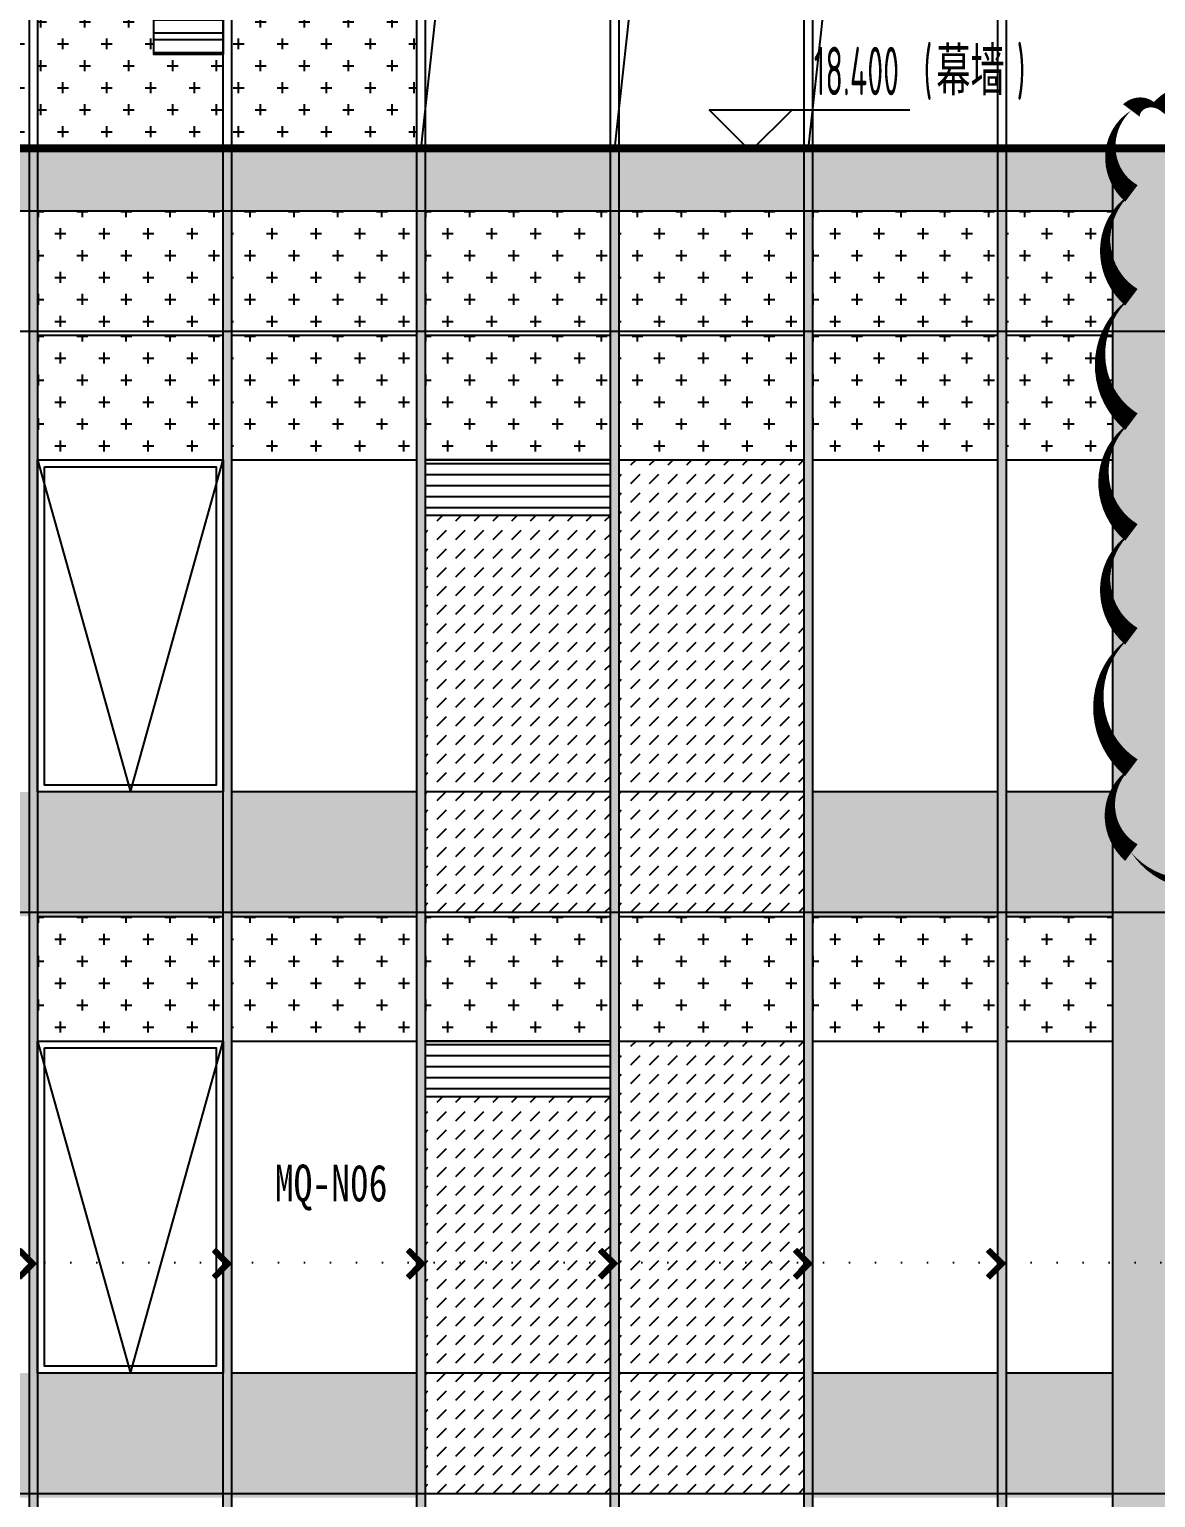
# Model space of a CAD drawing. Extents: x -863035 to 270371, y -8918 to 240488.
# Drawn here: x -361218 to -353077, y 67026 to 77637 of the extents above; entities that cross this region are included whole.
import ezdxf

# ---------------------------------------------------------------- set-up
doc = ezdxf.new("R2010")
doc.units = 0
doc.header["$LTSCALE"] = 1000
doc.header["$MEASUREMENT"] = 0
doc.linetypes.add('109-34 轴网$0$L1$0$$AUDIT_BAD_LTYPE1', pattern=[0])
doc.linetypes.add('DOT2', pattern=[0.125, 0, -0.125])
for name, color, linetype in [('01-标注_标高', 200, 'Continuous'), ('01-标注_符号', 200, 'Continuous'), ('02-TEXT_标注', 130, 'Continuous'), ('05-填充_156', 156, 'Continuous'), ('05-填充_18', 18, 'Continuous'), ('05-填充_天正', 26, 'Continuous'), ('A-C_窗', 140, 'Continuous'), ('A-SUR_看线', 231, 'Continuous'), ('D_铝板', 181, 'Continuous'), ('E-立面', 255, 'Continuous'), ('E-立面轮廓', 241, 'Continuous')]:
    doc.layers.add(name, color=color, linetype=linetype)
doc.layers.add('04-不打印_辅助线', color=165, linetype='Continuous', plot=False)
doc.layers.add('DIM_MODI', color=6, linetype='Continuous', plot=False)
doc.styles.add('_TCH_DIM', font='ROS1', dxfattribs={"width": 0.75, "bigfont": 'JD'})
doc.styles.add('_TCH_LABEL', font='', dxfattribs={"width": 0.75})
doc.styles.add('logo-3', font='', dxfattribs={"width": 0.8})
doc.styles.get('_TCH_LABEL').set_extended_font_data('SimSun')
doc.styles.get('logo-3').set_extended_font_data('SimSun')
doc.dimstyles.new('副本 ISO-1', dxfattribs={"dimtxt": 2.5, "dimasz": 1.5, "dimexe": 1.25, "dimexo": 0.625, "dimtad": 1, "dimdec": 0, "dimtxsty": 'logo-3', "dimblk": 'ARCHTICK', "dimcen": 2.5, "dimdle": 1, "dimadec": 0, "dimazin": 0, "dimtfac": 1, "dimtdec": 0, "dimtix": 1, "dimtmove": 0, "dimatfit": 3, "dimldrblk": 'AR', "dimfxl": 0, "dimarcsym": 0})
pattern_1 = [(0, (-492218.61, -68320.96), (158.75, 158.75), [79.375, -238.125]), (90, (-492178.92, -68360.65), (-158.75, 158.75), [79.375, -238.125])]
pattern_2 = [(0, (-489418.61, -68320.96), (158.75, 158.75), [79.375, -238.125]), (90, (-489378.92, -68360.65), (-158.75, 158.75), [79.375, -238.125])]
pattern_3 = [(0, (-492218.61, -64120.96), (158.75, 158.75), [79.375, -238.125]), (90, (-492178.92, -64160.65), (-158.75, 158.75), [79.375, -238.125])]
pattern_4 = [(0, (-489418.61, -64120.96), (158.75, 158.75), [79.375, -238.125]), (90, (-489378.92, -64160.65), (-158.75, 158.75), [79.375, -238.125])]
pattern_5 = [(0, (-492218.61, -63220.96), (158.75, 158.75), [79.375, -238.125]), (90, (-492178.92, -63260.65), (-158.75, 158.75), [79.375, -238.125])]
pattern_6 = [(0, (-489418.61, -63220.96), (158.75, 158.75), [79.375, -238.125]), (90, (-489378.92, -63260.65), (-158.75, 158.75), [79.375, -238.125])]

# ---------------------------------------------------------------- blocks, each defined once
blk = doc.blocks.new('*U24')
at = {"layer": '05-填充_18'}
h = blk.add_hatch(color=256, dxfattribs=at)
h.dxf.hatch_style = 1
h.paths.add_polyline_path([(60, -14550), (0, -14550), (0, 310), (60, 310)])
blk.add_lwpolyline([(60, -14550), (0, -14550), (0, 310), (60, 310)], close=True)
blk = doc.blocks.new('A$C2DDF4F07')
at = {"layer": 'A-C_窗'}
for points in [[(0, 2400), (1340, 2400), (1340, 0), (0, 0)], [(50, 2350), (1290, 2350), (1290, 50), (50, 50)]]:
    blk.add_lwpolyline(points, close=True, dxfattribs=at)
blk.add_lwpolyline([(0, 2400), (670, 0), (1340, 2400)], dxfattribs=at)
blk = doc.blocks.new('_ArchTick')
at = {"color": 0, "linetype": 'ByBlock', "const_width": 0.4}
blk.add_lwpolyline([(-0.5, -0.5), (0.5, 0.5)], dxfattribs=at)
blk = doc.blocks.new('*X7')
at = {"color": 0}
for p, q in [((-1012.3056, 1692.7161), (-1012.3056, 1692.7286)), ((-1012.3055, 1692.7287), (-1012.2898, 1692.7287)), ((-1012.3046, 1692.7151), (-1012.3046, 1692.7296)), ((-1012.3045, 1692.7297), (-1012.2908, 1692.7297)), ((-1012.3036, 1692.7141), (-1012.3036, 1692.7306)), ((-1012.3035, 1692.7307), (-1012.2918, 1692.7307)), ((-1012.3026, 1692.7131), (-1012.3026, 1692.7316)), ((-1012.3025, 1692.7317), (-1012.2928, 1692.7317)), ((-1012.3016, 1692.7121), (-1012.3016, 1692.7326)), ((-1012.3015, 1692.7327), (-1012.2938, 1692.7327)), ((-1012.3006, 1692.7111), (-1012.3006, 1692.7336)), ((-1012.3005, 1692.7337), (-1012.2948, 1692.7337)), ((-1012.2996, 1692.7101), (-1012.2996, 1692.7346)), ((-1012.2995, 1692.7347), (-1012.2958, 1692.7347)), ((-1012.2986, 1692.7091), (-1012.2986, 1692.7356)), ((-1012.2985, 1692.7357), (-1012.2968, 1692.7357)), ((-1012.2976, 1692.7081), (-1012.2976, 1692.7364)), ((-1012.2966, 1692.7071), (-1012.2966, 1692.7354)), ((-1012.2956, 1692.7061), (-1012.2956, 1692.7344)), ((-1012.2946, 1692.7051), (-1012.2946, 1692.7334)), ((-1012.2936, 1692.7041), (-1012.2936, 1692.7324)), ((-1012.2926, 1692.7031), (-1012.2926, 1692.7314)), ((-1012.2916, 1692.7021), (-1012.2916, 1692.7304)), ((-1012.2906, 1692.7011), (-1012.2906, 1692.7294)), ((-1012.2896, 1692.7001), (-1012.2896, 1692.7284)), ((-1012.3116, 1692.7221), (-1012.3116, 1692.7226)), ((-1012.3115, 1692.7227), (-1012.2838, 1692.7227)), ((-1012.3111, 1692.7217), (-1012.2828, 1692.7217)), ((-1012.3106, 1692.7211), (-1012.3106, 1692.7236)), ((-1012.3105, 1692.7237), (-1012.2848, 1692.7237)), ((-1012.3101, 1692.7207), (-1012.2818, 1692.7207)), ((-1012.3096, 1692.7201), (-1012.3096, 1692.7246)), ((-1012.3095, 1692.7247), (-1012.2858, 1692.7247)), ((-1012.3091, 1692.7197), (-1012.2808, 1692.7197)), ((-1012.3086, 1692.7191), (-1012.3086, 1692.7256)), ((-1012.3085, 1692.7257), (-1012.2868, 1692.7257)), ((-1012.3081, 1692.7187), (-1012.2798, 1692.7187)), ((-1012.3076, 1692.7181), (-1012.3076, 1692.7266)), ((-1012.3075, 1692.7267), (-1012.2878, 1692.7267)), ((-1012.3071, 1692.7177), (-1012.2788, 1692.7177)), ((-1012.3066, 1692.7171), (-1012.3066, 1692.7276)), ((-1012.3065, 1692.7277), (-1012.2888, 1692.7277)), ((-1012.3061, 1692.7167), (-1012.2778, 1692.7167)), ((-1012.3051, 1692.7157), (-1012.2768, 1692.7157)), ((-1012.3041, 1692.7147), (-1012.2758, 1692.7147)), ((-1012.3031, 1692.7137), (-1012.2748, 1692.7137)), ((-1012.3021, 1692.7127), (-1012.2738, 1692.7127)), ((-1012.3011, 1692.7117), (-1012.2728, 1692.7117)), ((-1012.3001, 1692.7107), (-1012.2718, 1692.7107)), ((-1012.2991, 1692.7097), (-1012.2708, 1692.7097)), ((-1012.2981, 1692.7087), (-1012.2698, 1692.7087)), ((-1012.2971, 1692.7077), (-1012.2688, 1692.7077)), ((-1012.2961, 1692.7067), (-1012.2678, 1692.7067)), ((-1012.2951, 1692.7057), (-1012.2668, 1692.7057)), ((-1012.2941, 1692.7047), (-1012.2658, 1692.7047)), ((-1012.2931, 1692.7037), (-1012.2648, 1692.7037)), ((-1012.2921, 1692.7027), (-1012.2638, 1692.7027)), ((-1012.2911, 1692.7017), (-1012.2628, 1692.7017)), ((-1012.2901, 1692.7007), (-1012.2618, 1692.7007)), ((-1012.2891, 1692.6997), (-1012.2608, 1692.6997)), ((-1012.2886, 1692.6991), (-1012.2886, 1692.7274)), ((-1012.2881, 1692.6987), (-1012.2598, 1692.6987)), ((-1012.2876, 1692.6981), (-1012.2876, 1692.7264)), ((-1012.2871, 1692.6977), (-1012.2588, 1692.6977)), ((-1012.2866, 1692.6971), (-1012.2866, 1692.7254)), ((-1012.2861, 1692.6967), (-1012.2578, 1692.6967)), ((-1012.2856, 1692.6961), (-1012.2856, 1692.7244)), ((-1012.2851, 1692.6957), (-1012.2568, 1692.6957)), ((-1012.2846, 1692.6951), (-1012.2846, 1692.7234)), ((-1012.2841, 1692.6947), (-1012.2558, 1692.6947)), ((-1012.2836, 1692.6941), (-1012.2836, 1692.7224)), ((-1012.2831, 1692.6937), (-1012.2548, 1692.6937)), ((-1012.2826, 1692.6931), (-1012.2826, 1692.7214)), ((-1012.2821, 1692.6927), (-1012.2538, 1692.6927)), ((-1012.2816, 1692.6921), (-1012.2816, 1692.7204)), ((-1012.2811, 1692.6917), (-1012.2528, 1692.6917)), ((-1012.2806, 1692.6911), (-1012.2806, 1692.7194)), ((-1012.2801, 1692.6907), (-1012.2518, 1692.6907)), ((-1012.2796, 1692.6901), (-1012.2796, 1692.7184)), ((-1012.2791, 1692.6897), (-1012.2508, 1692.6897)), ((-1012.2786, 1692.6891), (-1012.2786, 1692.7174)), ((-1012.2781, 1692.6887), (-1012.2498, 1692.6887)), ((-1012.2776, 1692.6881), (-1012.2776, 1692.7164)), ((-1012.2771, 1692.6877), (-1012.2488, 1692.6877)), ((-1012.2766, 1692.6871), (-1012.2766, 1692.7154)), ((-1012.2761, 1692.6867), (-1012.2478, 1692.6867)), ((-1012.2756, 1692.6861), (-1012.2756, 1692.7144)), ((-1012.2751, 1692.6857), (-1012.2468, 1692.6857)), ((-1012.2746, 1692.6851), (-1012.2746, 1692.7134)), ((-1012.2741, 1692.6847), (-1012.2458, 1692.6847)), ((-1012.2736, 1692.6841), (-1012.2736, 1692.7124)), ((-1012.2731, 1692.6837), (-1012.2448, 1692.6837)), ((-1012.2726, 1692.6831), (-1012.2726, 1692.7114)), ((-1012.2721, 1692.6827), (-1012.2438, 1692.6827)), ((-1012.2716, 1692.6821), (-1012.2716, 1692.7104)), ((-1012.2711, 1692.6817), (-1012.2428, 1692.6817)), ((-1012.2706, 1692.6811), (-1012.2706, 1692.7094)), ((-1012.2701, 1692.6807), (-1012.2418, 1692.6807)), ((-1012.2696, 1692.6801), (-1012.2696, 1692.7084)), ((-1012.2691, 1692.6797), (-1012.2408, 1692.6797)), ((-1012.2686, 1692.6791), (-1012.2686, 1692.7074)), ((-1012.2681, 1692.6787), (-1012.2398, 1692.6787)), ((-1012.2676, 1692.6781), (-1012.2676, 1692.7064)), ((-1012.2671, 1692.6777), (-1012.2388, 1692.6777)), ((-1012.2666, 1692.6771), (-1012.2666, 1692.7054)), ((-1012.2666, 1692.6627), (-1012.2383, 1692.6627)), ((-1012.2666, 1692.6344), (-1012.2666, 1692.6627)), ((-1012.2661, 1692.6767), (-1012.2378, 1692.6767)), ((-1012.2656, 1692.6761), (-1012.2656, 1692.7044)), ((-1012.2656, 1692.6637), (-1012.2373, 1692.6637)), ((-1012.2656, 1692.6354), (-1012.2656, 1692.6637)), ((-1012.2651, 1692.6757), (-1012.2368, 1692.6757)), ((-1012.2646, 1692.6751), (-1012.2646, 1692.7034)), ((-1012.2646, 1692.6647), (-1012.2363, 1692.6647)), ((-1012.2646, 1692.6364), (-1012.2646, 1692.6647)), ((-1012.2641, 1692.6747), (-1012.2358, 1692.6747)), ((-1012.2636, 1692.6741), (-1012.2636, 1692.7024)), ((-1012.2636, 1692.6657), (-1012.2353, 1692.6657)), ((-1012.2636, 1692.6374), (-1012.2636, 1692.6657)), ((-1012.2631, 1692.6737), (-1012.2348, 1692.6737)), ((-1012.2626, 1692.6731), (-1012.2626, 1692.7014)), ((-1012.2626, 1692.6667), (-1012.2343, 1692.6667)), ((-1012.2626, 1692.6384), (-1012.2626, 1692.6667)), ((-1012.2621, 1692.6727), (-1012.2338, 1692.6727)), ((-1012.2616, 1692.6721), (-1012.2616, 1692.7004)), ((-1012.2616, 1692.6677), (-1012.2333, 1692.6677)), ((-1012.2616, 1692.6394), (-1012.2616, 1692.6677)), ((-1012.2611, 1692.6717), (-1012.2328, 1692.6717)), ((-1012.2606, 1692.6711), (-1012.2606, 1692.6994)), ((-1012.2606, 1692.6687), (-1012.2323, 1692.6687)), ((-1012.2606, 1692.6404), (-1012.2606, 1692.6687)), ((-1012.2601, 1692.6707), (-1012.2318, 1692.6707)), ((-1012.2596, 1692.6701), (-1012.2596, 1692.6984)), ((-1012.2596, 1692.6697), (-1012.2313, 1692.6697)), ((-1012.2596, 1692.6414), (-1012.2596, 1692.6697)), ((-1012.2586, 1692.6424), (-1012.2586, 1692.6974)), ((-1012.2576, 1692.6434), (-1012.2576, 1692.6964)), ((-1012.2566, 1692.6444), (-1012.2566, 1692.6954)), ((-1012.2556, 1692.6454), (-1012.2556, 1692.6944)), ((-1012.2546, 1692.6464), (-1012.2546, 1692.6934)), ((-1012.2536, 1692.6474), (-1012.2536, 1692.6924)), ((-1012.2526, 1692.6484), (-1012.2526, 1692.6914)), ((-1012.2516, 1692.6494), (-1012.2516, 1692.6904)), ((-1012.2506, 1692.6504), (-1012.2506, 1692.6894)), ((-1012.2496, 1692.6514), (-1012.2496, 1692.6884)), ((-1012.2486, 1692.6524), (-1012.2486, 1692.6874)), ((-1012.2476, 1692.6534), (-1012.2476, 1692.6864)), ((-1012.2466, 1692.6544), (-1012.2466, 1692.6854)), ((-1012.2456, 1692.6554), (-1012.2456, 1692.6844)), ((-1012.2446, 1692.6564), (-1012.2446, 1692.6834)), ((-1012.2436, 1692.6574), (-1012.2436, 1692.6824)), ((-1012.2426, 1692.6584), (-1012.2426, 1692.6814)), ((-1012.2416, 1692.6594), (-1012.2416, 1692.6804)), ((-1012.2406, 1692.6604), (-1012.2406, 1692.6794)), ((-1012.2396, 1692.6614), (-1012.2396, 1692.6784)), ((-1012.2386, 1692.6624), (-1012.2386, 1692.6774)), ((-1012.2376, 1692.6634), (-1012.2376, 1692.6764)), ((-1012.2366, 1692.6644), (-1012.2366, 1692.6754)), ((-1012.2356, 1692.6654), (-1012.2356, 1692.6744)), ((-1012.2346, 1692.6664), (-1012.2346, 1692.6734)), ((-1012.2336, 1692.6674), (-1012.2336, 1692.6724)), ((-1012.2326, 1692.6684), (-1012.2326, 1692.6714)), ((-1012.2316, 1692.6694), (-1012.2316, 1692.6704)), ((-1012.3116, 1692.6177), (-1012.2833, 1692.6177)), ((-1012.3116, 1692.6172), (-1012.3116, 1692.6177)), ((-1012.3111, 1692.6167), (-1012.2843, 1692.6167)), ((-1012.3106, 1692.6187), (-1012.2823, 1692.6187)), ((-1012.3106, 1692.6162), (-1012.3106, 1692.6187)), ((-1012.3101, 1692.6157), (-1012.2853, 1692.6157)), ((-1012.3096, 1692.6197), (-1012.2813, 1692.6197)), ((-1012.3096, 1692.6152), (-1012.3096, 1692.6197)), ((-1012.3091, 1692.6147), (-1012.2863, 1692.6147)), ((-1012.3086, 1692.6207), (-1012.2803, 1692.6207)), ((-1012.3086, 1692.6142), (-1012.3086, 1692.6207)), ((-1012.3081, 1692.6137), (-1012.2873, 1692.6137)), ((-1012.3076, 1692.6217), (-1012.2793, 1692.6217)), ((-1012.3076, 1692.6132), (-1012.3076, 1692.6217)), ((-1012.3071, 1692.6127), (-1012.2883, 1692.6127)), ((-1012.3066, 1692.6227), (-1012.2783, 1692.6227)), ((-1012.3066, 1692.6122), (-1012.3066, 1692.6227)), ((-1012.3061, 1692.6117), (-1012.2893, 1692.6117)), ((-1012.3056, 1692.6237), (-1012.2773, 1692.6237)), ((-1012.3056, 1692.6112), (-1012.3056, 1692.6237)), ((-1012.3051, 1692.6107), (-1012.2903, 1692.6107)), ((-1012.3046, 1692.6247), (-1012.2763, 1692.6247)), ((-1012.3046, 1692.6102), (-1012.3046, 1692.6247)), ((-1012.3041, 1692.6097), (-1012.2913, 1692.6097)), ((-1012.3036, 1692.6257), (-1012.2753, 1692.6257)), ((-1012.3036, 1692.6092), (-1012.3036, 1692.6257)), ((-1012.3031, 1692.6087), (-1012.2923, 1692.6087)), ((-1012.3026, 1692.6267), (-1012.2743, 1692.6267)), ((-1012.3026, 1692.6082), (-1012.3026, 1692.6267)), ((-1012.3021, 1692.6077), (-1012.2933, 1692.6077)), ((-1012.3016, 1692.6277), (-1012.2733, 1692.6277)), ((-1012.3016, 1692.6072), (-1012.3016, 1692.6277)), ((-1012.3011, 1692.6067), (-1012.2943, 1692.6067)), ((-1012.3006, 1692.6287), (-1012.2723, 1692.6287)), ((-1012.3006, 1692.6062), (-1012.3006, 1692.6287)), ((-1012.3001, 1692.6057), (-1012.2953, 1692.6057)), ((-1012.2996, 1692.6297), (-1012.2713, 1692.6297)), ((-1012.2996, 1692.6052), (-1012.2996, 1692.6297)), ((-1012.2991, 1692.6047), (-1012.2963, 1692.6047)), ((-1012.2986, 1692.6307), (-1012.2703, 1692.6307)), ((-1012.2986, 1692.6042), (-1012.2986, 1692.6307)), ((-1012.2981, 1692.6037), (-1012.2973, 1692.6037)), ((-1012.2976, 1692.6317), (-1012.2693, 1692.6317)), ((-1012.2976, 1692.6034), (-1012.2976, 1692.6317)), ((-1012.2966, 1692.6327), (-1012.2683, 1692.6327)), ((-1012.2966, 1692.6044), (-1012.2966, 1692.6327)), ((-1012.2956, 1692.6337), (-1012.2673, 1692.6337)), ((-1012.2956, 1692.6054), (-1012.2956, 1692.6337)), ((-1012.2946, 1692.6347), (-1012.2663, 1692.6347)), ((-1012.2946, 1692.6064), (-1012.2946, 1692.6347)), ((-1012.2936, 1692.6357), (-1012.2653, 1692.6357)), ((-1012.2936, 1692.6074), (-1012.2936, 1692.6357)), ((-1012.2926, 1692.6367), (-1012.2643, 1692.6367)), ((-1012.2926, 1692.6084), (-1012.2926, 1692.6367)), ((-1012.2916, 1692.6377), (-1012.2633, 1692.6377)), ((-1012.2916, 1692.6094), (-1012.2916, 1692.6377)), ((-1012.2906, 1692.6387), (-1012.2623, 1692.6387)), ((-1012.2906, 1692.6104), (-1012.2906, 1692.6387)), ((-1012.2896, 1692.6397), (-1012.2613, 1692.6397)), ((-1012.2896, 1692.6114), (-1012.2896, 1692.6397)), ((-1012.2886, 1692.6407), (-1012.2603, 1692.6407)), ((-1012.2886, 1692.6124), (-1012.2886, 1692.6407)), ((-1012.2876, 1692.6417), (-1012.2593, 1692.6417)), ((-1012.2876, 1692.6134), (-1012.2876, 1692.6417)), ((-1012.2866, 1692.6427), (-1012.2583, 1692.6427)), ((-1012.2866, 1692.6144), (-1012.2866, 1692.6427)), ((-1012.2856, 1692.6437), (-1012.2573, 1692.6437)), ((-1012.2856, 1692.6154), (-1012.2856, 1692.6437)), ((-1012.2846, 1692.6447), (-1012.2563, 1692.6447)), ((-1012.2846, 1692.6164), (-1012.2846, 1692.6447)), ((-1012.2836, 1692.6457), (-1012.2553, 1692.6457)), ((-1012.2836, 1692.6174), (-1012.2836, 1692.6457)), ((-1012.2826, 1692.6467), (-1012.2543, 1692.6467)), ((-1012.2826, 1692.6184), (-1012.2826, 1692.6467)), ((-1012.2816, 1692.6477), (-1012.2533, 1692.6477)), ((-1012.2816, 1692.6194), (-1012.2816, 1692.6477)), ((-1012.2806, 1692.6487), (-1012.2523, 1692.6487)), ((-1012.2806, 1692.6204), (-1012.2806, 1692.6487)), ((-1012.2796, 1692.6497), (-1012.2513, 1692.6497)), ((-1012.2796, 1692.6214), (-1012.2796, 1692.6497)), ((-1012.2786, 1692.6507), (-1012.2503, 1692.6507)), ((-1012.2786, 1692.6224), (-1012.2786, 1692.6507)), ((-1012.2776, 1692.6517), (-1012.2493, 1692.6517)), ((-1012.2776, 1692.6234), (-1012.2776, 1692.6517)), ((-1012.2766, 1692.6527), (-1012.2483, 1692.6527)), ((-1012.2766, 1692.6244), (-1012.2766, 1692.6527)), ((-1012.2756, 1692.6537), (-1012.2473, 1692.6537)), ((-1012.2756, 1692.6254), (-1012.2756, 1692.6537)), ((-1012.2746, 1692.6547), (-1012.2463, 1692.6547)), ((-1012.2746, 1692.6264), (-1012.2746, 1692.6547)), ((-1012.2736, 1692.6557), (-1012.2453, 1692.6557)), ((-1012.2736, 1692.6274), (-1012.2736, 1692.6557)), ((-1012.2726, 1692.6567), (-1012.2443, 1692.6567)), ((-1012.2726, 1692.6284), (-1012.2726, 1692.6567)), ((-1012.2716, 1692.6577), (-1012.2433, 1692.6577)), ((-1012.2716, 1692.6294), (-1012.2716, 1692.6577)), ((-1012.2706, 1692.6587), (-1012.2423, 1692.6587)), ((-1012.2706, 1692.6304), (-1012.2706, 1692.6587)), ((-1012.2696, 1692.6597), (-1012.2413, 1692.6597)), ((-1012.2696, 1692.6314), (-1012.2696, 1692.6597)), ((-1012.2686, 1692.6607), (-1012.2403, 1692.6607)), ((-1012.2686, 1692.6324), (-1012.2686, 1692.6607)), ((-1012.2676, 1692.6617), (-1012.2393, 1692.6617)), ((-1012.2676, 1692.6334), (-1012.2676, 1692.6617))]:
    blk.add_line(p, q, dxfattribs=at)
blk = doc.blocks.new('A-ARROW')
blk.add_lwpolyline([(0.0808, 0.0525), (0.0666, 0.0666), (0, 0), (0.0666, -0.0666), (0.0808, -0.0525), (0.0283, 0)], close=True)
at = {"rotation": 180}
blk.add_blockref('*X7', (-1012.2311, 1692.6699), dxfattribs=at)
blk = doc.blocks.new('AR')
at = {"xscale": -21.59999999986031, "yscale": 21.59999999999127, "zscale": 21.6, "rotation": 359.9999997162888}
blk.add_blockref('A-ARROW', (0, 0), dxfattribs=at)
blk = doc.blocks.new('jyhdrtjy')
at = {"layer": '05-填充_156'}
h = blk.add_hatch(dxfattribs=at)
h.set_pattern_fill('CROSS', color=136, scale=100)
h.set_pattern_definition([(0, (-112095.7, 203580.06), (158.75, 158.75), [79.375, -238.125]), (90, (-112056.01, 203540.37), (-158.75, 158.75), [79.375, -238.125])])
h.paths.add_polyline_path([(33897.8, -3348.3), (32557.8, -3348.3), (32557.8, -5293.3), (33897.8, -5293.3)])
h.paths.add_polyline_path([(35297.8, -3348.3), (33957.8, -3348.3), (33957.8, -5293.3), (35297.8, -5293.3)])
h.paths.add_polyline_path([(36197.8, -3918.3), (36697.8, -3918.3), (36697.8, -3348.3), (35357.8, -3348.3), (35357.8, -5293.3), (36697.8, -5293.3), (36697.8, -4618.3), (36197.8, -4618.3)])
h.paths.add_polyline_path([(38097.8, -3348.3), (36757.8, -3348.3), (36757.8, -5293.3), (38097.8, -5293.3)])
h = blk.add_hatch(dxfattribs=at)
h.set_pattern_fill('CROSS', color=136, scale=100)
h.set_pattern_definition([(0, (-495018.61, -63220.96), (158.75, 158.75), [79.375, -238.125]), (90, (-494978.92, -63260.65), (-158.75, 158.75), [79.375, -238.125])])
h.paths.add_polyline_path([(36697.8, -5748.3), (35357.8, -5748.3), (35357.8, -6648.3), (36697.8, -6648.3)])
h = blk.add_hatch(dxfattribs=at)
h.set_pattern_fill('CROSS', color=136, scale=100)
h.set_pattern_definition(pattern_5)
h.paths.add_polyline_path([(38097.8, -5748.3), (36757.8, -5748.3), (36757.8, -6648.3), (38097.8, -6648.3)])
h = blk.add_hatch(dxfattribs=at)
h.set_pattern_fill('CROSS', color=136, scale=100)
h.set_pattern_definition(pattern_5)
h.paths.add_polyline_path([(39497.8, -5748.3), (38157.8, -5748.3), (38157.8, -6648.3), (39497.8, -6648.3)])
h = blk.add_hatch(dxfattribs=at)
h.set_pattern_fill('CROSS', color=136, scale=100)
h.set_pattern_definition(pattern_6)
h.paths.add_polyline_path([(40897.8, -5748.3), (39557.8, -5748.3), (39557.8, -6648.3), (40897.8, -6648.3)])
h = blk.add_hatch(dxfattribs=at)
h.set_pattern_fill('CROSS', color=136, scale=100)
h.set_pattern_definition(pattern_6)
h.paths.add_polyline_path([(42297.8, -5748.3), (40957.8, -5748.3), (40957.8, -6648.3), (42297.8, -6648.3)])
h = blk.add_hatch(dxfattribs=at)
h.set_pattern_fill('CROSS', color=136, scale=100)
h.set_pattern_definition([(0, (-486618.61, -63220.96), (158.75, 158.75), [79.375, -238.125]), (90, (-486578.92, -63260.65), (-158.75, 158.75), [79.375, -238.125])])
h.paths.add_polyline_path([(43127.8, -5748.3), (42357.8, -5748.3), (42357.8, -6648.3), (43127.8, -6648.3)])
h = blk.add_hatch(dxfattribs=at)
h.set_pattern_fill('CROSS', color=136, scale=100)
h.set_pattern_definition([(0, (-495018.61, -64120.96), (158.75, 158.75), [79.375, -238.125]), (90, (-494978.92, -64160.65), (-158.75, 158.75), [79.375, -238.125])])
h.paths.add_polyline_path([(36697.8, -6648.3), (35357.8, -6648.3), (35357.8, -7548.3), (36697.8, -7548.3)])
h = blk.add_hatch(dxfattribs=at)
h.set_pattern_fill('CROSS', color=136, scale=100)
h.set_pattern_definition(pattern_3)
h.paths.add_polyline_path([(38097.8, -6648.3), (36757.8, -6648.3), (36757.8, -7548.3), (38097.8, -7548.3)])
h = blk.add_hatch(dxfattribs=at)
h.set_pattern_fill('CROSS', color=136, scale=100)
h.set_pattern_definition(pattern_3)
h.paths.add_polyline_path([(39497.8, -6648.3), (38157.8, -6648.3), (38157.8, -7548.3), (39497.8, -7548.3)])
h = blk.add_hatch(dxfattribs=at)
h.set_pattern_fill('CROSS', color=136, scale=100)
h.set_pattern_definition(pattern_4)
h.paths.add_polyline_path([(40897.8, -6648.3), (39557.8, -6648.3), (39557.8, -7548.3), (40897.8, -7548.3)])
h = blk.add_hatch(dxfattribs=at)
h.set_pattern_fill('CROSS', color=136, scale=100)
h.set_pattern_definition(pattern_4)
h.paths.add_polyline_path([(42297.8, -6648.3), (40957.8, -6648.3), (40957.8, -7548.3), (42297.8, -7548.3)])
h = blk.add_hatch(dxfattribs=at)
h.set_pattern_fill('CROSS', color=136, scale=100)
h.set_pattern_definition([(0, (-486618.61, -64120.96), (158.75, 158.75), [79.375, -238.125]), (90, (-486578.92, -64160.65), (-158.75, 158.75), [79.375, -238.125])])
h.paths.add_polyline_path([(43127.8, -6648.3), (42357.8, -6648.3), (42357.8, -7548.3), (43127.8, -7548.3)])
h = blk.add_hatch(dxfattribs=at)
h.set_pattern_fill('DASH', color=256, scale=100, angle=45)
h.set_pattern_definition([(45, (-489418.61, -64120.96), (1e-14, 134.703842), [95.25, -95.25])])
h.paths.add_polyline_path([(40897.8, -7548.3), (39557.8, -7548.3), (39557.8, -10848.3), (40897.8, -10848.3)])
h = blk.add_hatch(dxfattribs=at)
h.set_pattern_fill('DASH', color=256, scale=100, angle=45)
h.set_pattern_definition([(45, (-490818.61, -64120.96), (1e-14, 134.703842), [95.25, -95.25])])
h.paths.add_polyline_path([(39497.8, -7948.3), (38157.8, -7948.3), (38157.8, -10848.3), (39497.8, -10848.3)])
h = blk.add_hatch(dxfattribs=at)
h.set_pattern_fill('CROSS', color=136, scale=100)
h.set_pattern_definition([(0, (-495018.61, -68320.96), (158.75, 158.75), [79.375, -238.125]), (90, (-494978.92, -68360.65), (-158.75, 158.75), [79.375, -238.125])])
h.paths.add_polyline_path([(36697.8, -10848.3), (35357.8, -10848.3), (35357.8, -11748.3), (36697.8, -11748.3)])
h = blk.add_hatch(dxfattribs=at)
h.set_pattern_fill('CROSS', color=136, scale=100)
h.set_pattern_definition(pattern_1)
h.paths.add_polyline_path([(38097.8, -10848.3), (36757.8, -10848.3), (36757.8, -11748.3), (38097.8, -11748.3)])
h = blk.add_hatch(dxfattribs=at)
h.set_pattern_fill('CROSS', color=136, scale=100)
h.set_pattern_definition(pattern_1)
h.paths.add_polyline_path([(39497.8, -10848.3), (38157.8, -10848.3), (38157.8, -11748.3), (39497.8, -11748.3)])
h = blk.add_hatch(dxfattribs=at)
h.set_pattern_fill('CROSS', color=136, scale=100)
h.set_pattern_definition(pattern_2)
h.paths.add_polyline_path([(40897.8, -10848.3), (39557.8, -10848.3), (39557.8, -11748.3), (40897.8, -11748.3)])
h = blk.add_hatch(dxfattribs=at)
h.set_pattern_fill('CROSS', color=136, scale=100)
h.set_pattern_definition(pattern_2)
h.paths.add_polyline_path([(42297.8, -10848.3), (40957.8, -10848.3), (40957.8, -11748.3), (42297.8, -11748.3)])
h = blk.add_hatch(dxfattribs=at)
h.set_pattern_fill('CROSS', color=136, scale=100)
h.set_pattern_definition([(0, (-486618.61, -68320.96), (158.75, 158.75), [79.375, -238.125]), (90, (-486578.92, -68360.65), (-158.75, 158.75), [79.375, -238.125])])
h.paths.add_polyline_path([(43127.8, -10848.3), (42357.8, -10848.3), (42357.8, -11748.3), (43127.8, -11748.3)])
h = blk.add_hatch(dxfattribs=at)
h.set_pattern_fill('DASH', color=256, scale=100, angle=45)
h.set_pattern_definition([(45, (-489418.61, -68320.96), (1e-14, 134.703842), [95.25, -95.25])])
h.paths.add_polyline_path([(40897.8, -11748.3), (39557.8, -11748.3), (39557.8, -15048.3), (40897.8, -15048.3)])
h = blk.add_hatch(dxfattribs=at)
h.set_pattern_fill('DASH', color=256, scale=100, angle=45)
h.set_pattern_definition([(45, (-490818.61, -68320.96), (1e-14, 134.703842), [95.25, -95.25])])
h.paths.add_polyline_path([(39497.8, -12148.3), (38157.8, -12148.3), (38157.8, -15048.3), (39497.8, -15048.3)])
at = {"layer": '05-填充_18'}
h = blk.add_hatch(color=256, dxfattribs=at)
h.dxf.hatch_style = 1
h.paths.add_polyline_path([(43127.8, -5318.3), (32127.8, -5318.3), (32127.8, -5748.3), (43127.8, -5748.3)])
h = blk.add_hatch(color=256, dxfattribs=at)
h.dxf.hatch_style = 1
h.paths.add_polyline_path([(43727.8, -5318.3), (43127.8, -5318.3), (43127.8, -20178.3), (43727.8, -20178.3)])
at = {"layer": '05-填充_天正'}
h = blk.add_hatch(dxfattribs=at)
h.set_pattern_fill('AR-CONC', color=256, scale=200)
h.set_pattern_definition([(50, (396515.96, -166974.53), (364.36934, -31.87817), [38.1, -419.1]), (355, (396515.96, -166974.53), (-70.48565, 382.1133), [30.48, -335.28]), (100.451, (396546.32, -166977.2), (293.885, 350.23338), [32.38, -356.18]), (46.1842, (396515.96, -166872.93), (542.1581, -84.08466), [57.15, -628.65]), (96.6356, (396561.14, -166879.94), (474.8085, 494.8511), [48.57, -534.27]), (351.184, (396515.96, -166872.93), (474.8092, 494.8502), [45.72, -502.92]), (21, (396566.76, -166898.33), (303.22976, -204.53104), [38.1, -419.1]), (326, (396566.76, -166898.33), (123.60406, 368.37593), [30.48, -335.28]), (71.4514, (396592.03, -166915.38), (426.83298, 163.84572), [32.38, -356.18]), (37.5, (396515.96, -166974.53), (6.177207, 169.110078), [0, -331.216, 0, -340.36, 0, -336.55]), (7.5, (396515.96, -166974.53), (133.639325, 200.36115), [0, -194.056, 0, -323.596, 0, -128.27]), (327.5, (396402.68, -166974.53), (271.18119, -11.45749), [0, -127, 0, -396.24, 0, -525.78]), (317.5, (396351.88, -166974.53), (296.25836, 50.85298), [0, -165.1, 0, -263.144, 0, -373.38])])
h.paths.add_polyline_path([(59157.8, -10848.3), (59927.8, -10848.3), (59927.8, -9948.3), (59157.8, -9948.3)])
h.paths.add_polyline_path([(57757.8, -10848.3), (59097.8, -10848.3), (59097.8, -9948.3), (57757.8, -9948.3)])
h.paths.add_polyline_path([(53557.8, -9948.3), (54897.8, -9948.3), (54897.8, -10848.3), (53557.8, -10848.3)])
h.paths.add_polyline_path([(52157.8, -10848.3), (53497.8, -10848.3), (53497.8, -9948.3), (52157.8, -9948.3)])
h.paths.add_polyline_path([(50757.8, -9948.3), (52097.8, -9948.3), (52097.8, -10848.3), (50757.8, -10848.3)])
h.paths.add_polyline_path([(49357.8, -10848.3), (50697.8, -10848.3), (50697.8, -9948.3), (49357.8, -9948.3)])
h.paths.add_polyline_path([(47957.8, -10848.3), (48727.8, -10848.3), (48727.8, -9948.3), (47957.8, -9948.3)])
h.paths.add_polyline_path([(46557.8, -9948.3), (47897.8, -9948.3), (47897.8, -10848.3), (46557.8, -10848.3)])
h.paths.add_polyline_path([(45157.8, -10848.3), (46497.8, -10848.3), (46497.8, -9948.3), (45157.8, -9948.3)])
h.paths.add_polyline_path([(43757.8, -10848.3), (45097.8, -10848.3), (45097.8, -9948.3), (43757.8, -9948.3)])
h.paths.add_polyline_path([(42357.8, -9948.3), (43127.8, -9948.3), (43127.8, -10848.3), (42357.8, -10848.3)])
h.paths.add_polyline_path([(40957.8, -10848.3), (42297.8, -10848.3), (42297.8, -9948.3), (40957.8, -9948.3)])
h.paths.add_polyline_path([(36757.8, -10848.3), (38097.8, -10848.3), (38097.8, -9948.3), (36757.8, -9948.3)])
h.paths.add_polyline_path([(35357.8, -9948.3), (36697.8, -9948.3), (36697.8, -10848.3), (35357.8, -10848.3)])
h.paths.add_polyline_path([(33957.8, -10848.3), (35297.8, -10848.3), (35297.8, -9948.3), (33957.8, -9948.3)])
h.paths.add_polyline_path([(32557.8, -9948.3), (33897.8, -9948.3), (33897.8, -10848.3), (32557.8, -10848.3)])
h.paths.add_polyline_path([(32127.8, -10848.3), (32497.8, -10848.3), (32497.8, -9948.3), (32127.8, -9948.3)])
h.paths.add_polyline_path([(31157.8, -10848.3), (31927.8, -10848.3), (31927.8, -9948.3), (31157.8, -9948.3)])
h.paths.add_polyline_path([(28357.8, -9948.3), (29697.8, -9948.3), (29697.8, -10848.3), (28357.8, -10848.3)])
h.paths.add_polyline_path([(26957.8, -10848.3), (28297.8, -10848.3), (28297.8, -9948.3), (26957.8, -9948.3)])
h.paths.add_polyline_path([(25557.8, -9948.3), (26897.8, -9948.3), (26897.8, -10848.3), (25557.8, -10848.3)])
h.paths.add_polyline_path([(24157.8, -10848.3), (25497.8, -10848.3), (25497.8, -9948.3), (24157.8, -9948.3)])
h.paths.add_polyline_path([(19957.8, -9948.3), (21297.8, -9948.3), (21297.8, -10848.3), (19957.8, -10848.3)])
h.paths.add_polyline_path([(18557.8, -10848.3), (19897.8, -10848.3), (19897.8, -9948.3), (18557.8, -9948.3)])
h.paths.add_polyline_path([(17157.8, -10848.3), (18497.8, -10848.3), (18497.8, -9948.3), (17157.8, -9948.3)])
h.paths.add_polyline_path([(15757.8, -10848.3), (17097.8, -10848.3), (17097.8, -9948.3), (15757.8, -9948.3)])
h.paths.add_polyline_path([(13527.8, -10848.3), (14297.8, -10848.3), (14297.8, -9948.3), (13527.8, -9948.3)])
h = blk.add_hatch(dxfattribs=at)
h.set_pattern_fill('AR-CONC', color=256, scale=200)
h.set_pattern_definition([(50, (396515.96, -171174.53), (364.36934, -31.87817), [38.1, -419.1]), (355, (396515.96, -171174.53), (-70.48565, 382.1133), [30.48, -335.28]), (100.451, (396546.32, -171177.2), (293.885, 350.23338), [32.38, -356.18]), (46.1842, (396515.96, -171072.93), (542.1581, -84.08466), [57.15, -628.65]), (96.6356, (396561.14, -171079.94), (474.8085, 494.8511), [48.57, -534.27]), (351.184, (396515.96, -171072.93), (474.8092, 494.8502), [45.72, -502.92]), (21, (396566.76, -171098.33), (303.22976, -204.53104), [38.1, -419.1]), (326, (396566.76, -171098.33), (123.60406, 368.37593), [30.48, -335.28]), (71.4514, (396592.03, -171115.38), (426.83298, 163.84572), [32.38, -356.18]), (37.5, (396515.96, -171174.53), (6.177207, 169.110078), [0, -331.216, 0, -340.36, 0, -336.55]), (7.5, (396515.96, -171174.53), (133.639325, 200.36115), [0, -194.056, 0, -323.596, 0, -128.27]), (327.5, (396402.68, -171174.53), (271.18119, -11.45749), [0, -127, 0, -396.24, 0, -525.78]), (317.5, (396351.88, -171174.53), (296.25836, 50.85298), [0, -165.1, 0, -263.144, 0, -373.38])])
h.paths.add_polyline_path([(60127.8, -14148.3), (61327.8, -14148.3), (61327.8, -15048.3), (60127.8, -15048.3)])
h.paths.add_polyline_path([(59157.8, -15048.3), (59927.8, -15048.3), (59927.8, -14148.3), (59157.8, -14148.3)])
h.paths.add_polyline_path([(57757.8, -15048.3), (59097.8, -15048.3), (59097.8, -14148.3), (57757.8, -14148.3)])
h.paths.add_polyline_path([(53557.8, -14148.3), (54897.8, -14148.3), (54897.8, -15048.3), (53557.8, -15048.3)])
h.paths.add_polyline_path([(52157.8, -15048.3), (53497.8, -15048.3), (53497.8, -14148.3), (52157.8, -14148.3)])
h.paths.add_polyline_path([(50757.8, -14148.3), (52097.8, -14148.3), (52097.8, -15048.3), (50757.8, -15048.3)])
h.paths.add_polyline_path([(49357.8, -15048.3), (50697.8, -15048.3), (50697.8, -14148.3), (49357.8, -14148.3)])
h.paths.add_polyline_path([(47957.8, -15048.3), (48727.8, -15048.3), (48727.8, -14148.3), (47957.8, -14148.3)])
h.paths.add_polyline_path([(46557.8, -14148.3), (47897.8, -14148.3), (47897.8, -15048.3), (46557.8, -15048.3)])
h.paths.add_polyline_path([(45157.8, -15048.3), (46497.8, -15048.3), (46497.8, -14148.3), (45157.8, -14148.3)])
h.paths.add_polyline_path([(43757.8, -15048.3), (45097.8, -15048.3), (45097.8, -14148.3), (43757.8, -14148.3)])
h.paths.add_polyline_path([(42357.8, -14148.3), (43127.8, -14148.3), (43127.8, -15048.3), (42357.8, -15048.3)])
h.paths.add_polyline_path([(40957.8, -15048.3), (42297.8, -15048.3), (42297.8, -14148.3), (40957.8, -14148.3)])
h.paths.add_polyline_path([(36757.8, -15048.3), (38097.8, -15048.3), (38097.8, -14148.3), (36757.8, -14148.3)])
h.paths.add_polyline_path([(35357.8, -14148.3), (36697.8, -14148.3), (36697.8, -15048.3), (35357.8, -15048.3)])
h.paths.add_polyline_path([(33957.8, -15048.3), (35297.8, -15048.3), (35297.8, -14148.3), (33957.8, -14148.3)])
h.paths.add_polyline_path([(32557.8, -14148.3), (33897.8, -14148.3), (33897.8, -15048.3), (32557.8, -15048.3)])
h.paths.add_polyline_path([(32127.8, -15048.3), (32497.8, -15048.3), (32497.8, -14148.3), (32127.8, -14148.3)])
h.paths.add_polyline_path([(31157.8, -15048.3), (31927.8, -15048.3), (31927.8, -14148.3), (31157.8, -14148.3)])
h.paths.add_polyline_path([(28357.8, -14148.3), (29697.8, -14148.3), (29697.8, -15048.3), (28357.8, -15048.3)])
h.paths.add_polyline_path([(26957.8, -15048.3), (28297.8, -15048.3), (28297.8, -14148.3), (26957.8, -14148.3)])
h.paths.add_polyline_path([(25557.8, -14148.3), (26897.8, -14148.3), (26897.8, -15048.3), (25557.8, -15048.3)])
h.paths.add_polyline_path([(24157.8, -15048.3), (25497.8, -15048.3), (25497.8, -14148.3), (24157.8, -14148.3)])
h.paths.add_polyline_path([(19957.8, -14148.3), (21297.8, -14148.3), (21297.8, -15048.3), (19957.8, -15048.3)])
h.paths.add_polyline_path([(18557.8, -15048.3), (19897.8, -15048.3), (19897.8, -14148.3), (18557.8, -14148.3)])
h.paths.add_polyline_path([(17157.8, -15048.3), (18497.8, -15048.3), (18497.8, -14148.3), (17157.8, -14148.3)])
h.paths.add_polyline_path([(15757.8, -15048.3), (17097.8, -15048.3), (17097.8, -14148.3), (15757.8, -14148.3)])
h.paths.add_polyline_path([(13527.8, -15048.3), (14297.8, -15048.3), (14297.8, -14148.3), (13527.8, -14148.3)])
h.paths.add_polyline_path([(12957.8, -14148.3), (13327.8, -14148.3), (13327.8, -15048.3), (12957.8, -15048.3)])
h.paths.add_polyline_path([(11557.8, -15048.3), (12897.8, -15048.3), (12897.8, -14148.3), (11557.8, -14148.3)])
h.paths.add_polyline_path([(10727.8, -15048.3), (11497.8, -15048.3), (11497.8, -14148.3), (10727.8, -14148.3)])
at = {"layer": 'A-C_窗'}
h = blk.add_hatch(dxfattribs=at)
h.set_pattern_fill('ANSI32', color=256, scale=30, angle=135)
h.set_pattern_definition([(180, (-112095.7, 203580.06), (-1e-14, -142.875), []), (180, (-112143.32, 203627.69), (-1e-14, -142.875), [])])
h.paths.add_polyline_path([(36197.8, -3918.3), (36697.8, -3918.3), (36697.8, -4618.3), (36197.8, -4618.3)])
h = blk.add_hatch(dxfattribs=at)
h.set_pattern_fill('ANSI31', color=256, scale=50, angle=315)
h.set_pattern_definition([(0, (396515.96, -158544.53), (2e-14, 79.375), [])])
h.paths.add_polyline_path([(39497.8, -7548.3), (38157.8, -7548.3), (38157.8, -7948.3), (39497.8, -7948.3)])
h = blk.add_hatch(dxfattribs=at)
h.set_pattern_fill('ANSI31', color=256, scale=50, angle=315)
h.set_pattern_definition([(0, (396515.96, -162744.53), (2e-14, 79.375), [])])
h.paths.add_polyline_path([(39497.8, -11748.3), (38157.8, -11748.3), (38157.8, -12148.3), (39497.8, -12148.3)])
at = {"layer": '01-标注_标高'}
for p, q in [((40511.1, -5318.3), (40211.1, -5018.3)), ((40211.1, -5018.3), (41661.1, -5018.3)), ((40511.1, -5318.3), (40811.1, -5018.3))]:
    blk.add_line(p, q, dxfattribs=at)
at = {"layer": '04-不打印_辅助线'}
for points in [[(6141.3, -6618.3), (66053.6, -6618.3)], [(6141.3, -10818.3), (66053.6, -10818.3)], [(6141.3, -15018.3), (66053.6, -15018.3)]]:
    blk.add_lwpolyline(points, dxfattribs=at)
at = {"layer": 'A-C_窗'}
for points in [[(35357.8, -5318.3), (35297.8, -5318.3), (35297.8, -3348.3), (35357.8, -3348.3)], [(36757.8, -5318.3), (36697.8, -5318.3), (36697.8, -3348.3), (36757.8, -3348.3)], [(38157.8, -5318.3), (38097.8, -5318.3), (38097.8, -3348.3), (38157.8, -3348.3)], [(39557.8, -5318.3), (39497.8, -5318.3), (39497.8, -3348.3), (39557.8, -3348.3)], [(40957.8, -5318.3), (40897.8, -5318.3), (40897.8, -3348.3), (40957.8, -3348.3)], [(42357.8, -5318.3), (42297.8, -5318.3), (42297.8, -3348.3), (42357.8, -3348.3)], [(36197.8, -3918.3), (36697.8, -3918.3), (36697.8, -4618.3), (36197.8, -4618.3)], [(38157.8, -7948.3), (39497.8, -7948.3), (39497.8, -7548.3), (38157.8, -7548.3)], [(38157.8, -12148.3), (39497.8, -12148.3), (39497.8, -11748.3), (38157.8, -11748.3)]]:
    blk.add_lwpolyline(points, close=True, dxfattribs=at)
for points in [[(35357.8, -6648.3), (36697.8, -6648.3)], [(36757.8, -6648.3), (38097.8, -6648.3)], [(38157.8, -6648.3), (39497.8, -6648.3)], [(39557.8, -6648.3), (40897.8, -6648.3)], [(40957.8, -6648.3), (42297.8, -6648.3)], [(42357.8, -6648.3), (43127.8, -6648.3)], [(35357.8, -7548.3), (36697.8, -7548.3)], [(36757.8, -7548.3), (38097.8, -7548.3)], [(38157.8, -7548.3), (39497.8, -7548.3)], [(39557.8, -7548.3), (40897.8, -7548.3)], [(40957.8, -7548.3), (42297.8, -7548.3)], [(42357.8, -7548.3), (43127.8, -7548.3)], [(38097.8, -9948.3), (36757.8, -9948.3)], [(39497.8, -9948.3), (38157.8, -9948.3)], [(40897.8, -9948.3), (39557.8, -9948.3)], [(42297.8, -9948.3), (40957.8, -9948.3)], [(43127.8, -9948.3), (42357.8, -9948.3)], [(35357.8, -10848.3), (36697.8, -10848.3)], [(36757.8, -10848.3), (38097.8, -10848.3)], [(38157.8, -10848.3), (39497.8, -10848.3)], [(39557.8, -10848.3), (40897.8, -10848.3)], [(40957.8, -10848.3), (42297.8, -10848.3)], [(42357.8, -10848.3), (43127.8, -10848.3)], [(35357.8, -11748.3), (36697.8, -11748.3)], [(36757.8, -11748.3), (38097.8, -11748.3)], [(38157.8, -11748.3), (39497.8, -11748.3)], [(39557.8, -11748.3), (40897.8, -11748.3)], [(40957.8, -11748.3), (42297.8, -11748.3)], [(42357.8, -11748.3), (43127.8, -11748.3)], [(38097.8, -14148.3), (36757.8, -14148.3)], [(39497.8, -14148.3), (38157.8, -14148.3)], [(40897.8, -14148.3), (39557.8, -14148.3)], [(42297.8, -14148.3), (40957.8, -14148.3)], [(43127.8, -14148.3), (42357.8, -14148.3)]]:
    blk.add_lwpolyline(points, dxfattribs=at)
at = {"layer": 'A-SUR_看线'}
for points in [[(38127.8, -5318.3), (38322.8, -3537.6), (39497.8, -3348.3)], [(39527.8, -5318.3), (39722.8, -3537.6), (40897.8, -3348.3)], [(40927.8, -5318.3), (41122.8, -3537.6), (42327.8, -3348.3)]]:
    blk.add_lwpolyline(points, dxfattribs=at)
at = {"layer": 'E-立面', "linetype": '109-34 轴网$0$L1$0$$AUDIT_BAD_LTYPE1'}
for points in [[(32127.8, -5318.3), (43727.8, -5318.3), (43727.8, -20178.3)], [(43127.8, -5318.3), (43127.8, -20178.3)], [(32127.8, -5748.3), (43127.8, -5748.3)]]:
    blk.add_lwpolyline(points, dxfattribs=at)
at = {"layer": 'E-立面轮廓', "const_width": 50}
blk.add_lwpolyline([(32127.8, -5293.3), (43752.8, -5293.3), (43752.8, -20178.3)], dxfattribs=at)
at = {"layer": '01-标注_符号', "color": 51, "linetype": 'DOT2', "ltscale": 1.5, "xscale": 75, "yscale": 75, "zscale": 75}
for p in [(35344.5, -13357.3), (36754, -13357.3), (38156.3, -13357.3), (39545.3, -13357.3), (40954.3, -13357.3), (42349.8, -13357.3)]:
    blk.add_blockref('AR', p, dxfattribs=at)
at = {"layer": 'A-C_窗'}
for p in [(35357.8, -9948.3), (35357.8, -14148.3)]:
    blk.add_blockref('A$C2DDF4F07', p, dxfattribs=at)
at = {"layer": 'D_铝板'}
for p in [(35297.8, -5628.2), (36697.8, -5628.2), (38097.8, -5628.2), (39497.8, -5628.2), (40897.8, -5628.2), (42297.8, -5628.2)]:
    blk.add_blockref('*U24', p, dxfattribs=at)
at = {"layer": '02-TEXT_标注', "style": '_TCH_DIM'}
for s, height, width, p in [('18.400', 350, 0.5625, (40968.2, -4913.3)), ('(', 350, 0.5625, (41761.1, -4913.3)), ('幕墙', 347.29, 0.75, (41852.9, -4913.3)), (')', 350, 0.5625, (42434.9, -4913.3))]:
    blk.add_text(s, height=height, dxfattribs=dict(at, width=width)).set_placement(p)
at = {"layer": '01-标注_符号', "color": 51, "linetype": 'DOT2', "ltscale": 1.5}
blk.add_leader([(61862, -13348.9), (8784.9, -13348.9)], dimstyle='副本 ISO-1', override={"dimasz": 75, "dimtad": 0}, dxfattribs=at)

msp = doc.modelspace()

# ---------------------------------------------------------------- block references
msp.add_blockref('jyhdrtjy', (-396516, 82074.5))

# ---------------------------------------------------------------- next in the draw order: linework, layer by layer
at = {"layer": 'DIM_MODI'}
msp.add_lwpolyline([(-353252.8, 77051.5, 0, 150, 0.5), (-353252.8, 76451.5, 0, 150, 0.5), (-353252.8, 75701.5, 0, 150, 0.5), (-353252.8, 74801.5, 0, 150, 0.5), (-353252.8, 74001.5, 0, 150, 0.5), (-353252.8, 73251.5, 0, 150, 0.5), (-353252.8, 72301.5, 0, 150, 0.5), (-353252.8, 71687.7, 0, 150, 0.5), (-352352.8, 71687.7, 0, 150, 0.5), (-351452.8, 71687.7, 0, 150, 0.5), (-350896, 71687.7, 0, 150, 0.5), (-350896, 72287.7, 0, 150, 0.5), (-350896, 72887.7, 0, 150, 0.5), (-350896, 73787.7, 0, 150, 0.5), (-350896, 74587.7, 0, 150, 0.5), (-350896, 75487.7, 0, 150, 0.5), (-350896, 76687.7, 0, 150, 0.5), (-350896, 77051.5, 0, 150, 0.5), (-351646, 77051.5, 0, 150, 0.5), (-352396, 77051.5, 0, 150, 0.5), (-353046, 77051.5, 0, 150, 0.5)], format="xyseb", close=True, dxfattribs=at)

# ---------------------------------------------------------------- next in the draw order: texts
at = {"layer": '01-标注_符号', "color": 7, "style": '_TCH_LABEL', "width": 0.75}
msp.add_text('MQ-N06', height=265.82, dxfattribs=at).set_placement((-359443.5, 69167.4))

doc.saveas('drawing.dxf')
